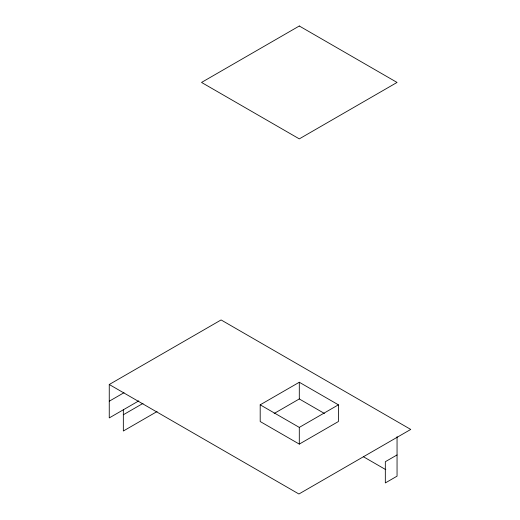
<?xml version="1.0" encoding="UTF-8"?>
<svg xmlns="http://www.w3.org/2000/svg" width="520" height="520" viewBox="0 0 520 520"><rect width="100%" height="100%" fill="white"/><g stroke="black" fill="none" stroke-linecap="round" stroke-linejoin="round"><path stroke-width="0.78" d="M109.259 384.507L221.091 319.943L410.741 429.435L298.909 494L109.259 384.507L109.259 417.918L138.808 400.862M109.259 401.213L124.026 392.685M123.338 414.759L143.026 403.39M157.092 411.522L123.338 431.015L123.338 409.793M260.195 404.826L299.299 382.252L338.403 404.826L338.403 421.531L299.299 444.106L260.195 421.531L260.195 404.826L299.299 427.401L338.403 404.826M274.163 413.472L299.299 398.957L324.435 413.472M397.053 454.942L385.326 461.715L385.326 482.937L397.053 476.164L397.053 436.644M363.298 456.677L385.801 469.671M299.299 382.252L299.299 398.957M299.299 427.401L299.299 444.106M299.299 26L201.539 82.439L299.299 138.879L397.053 82.439L299.299 26"/></g></svg>
